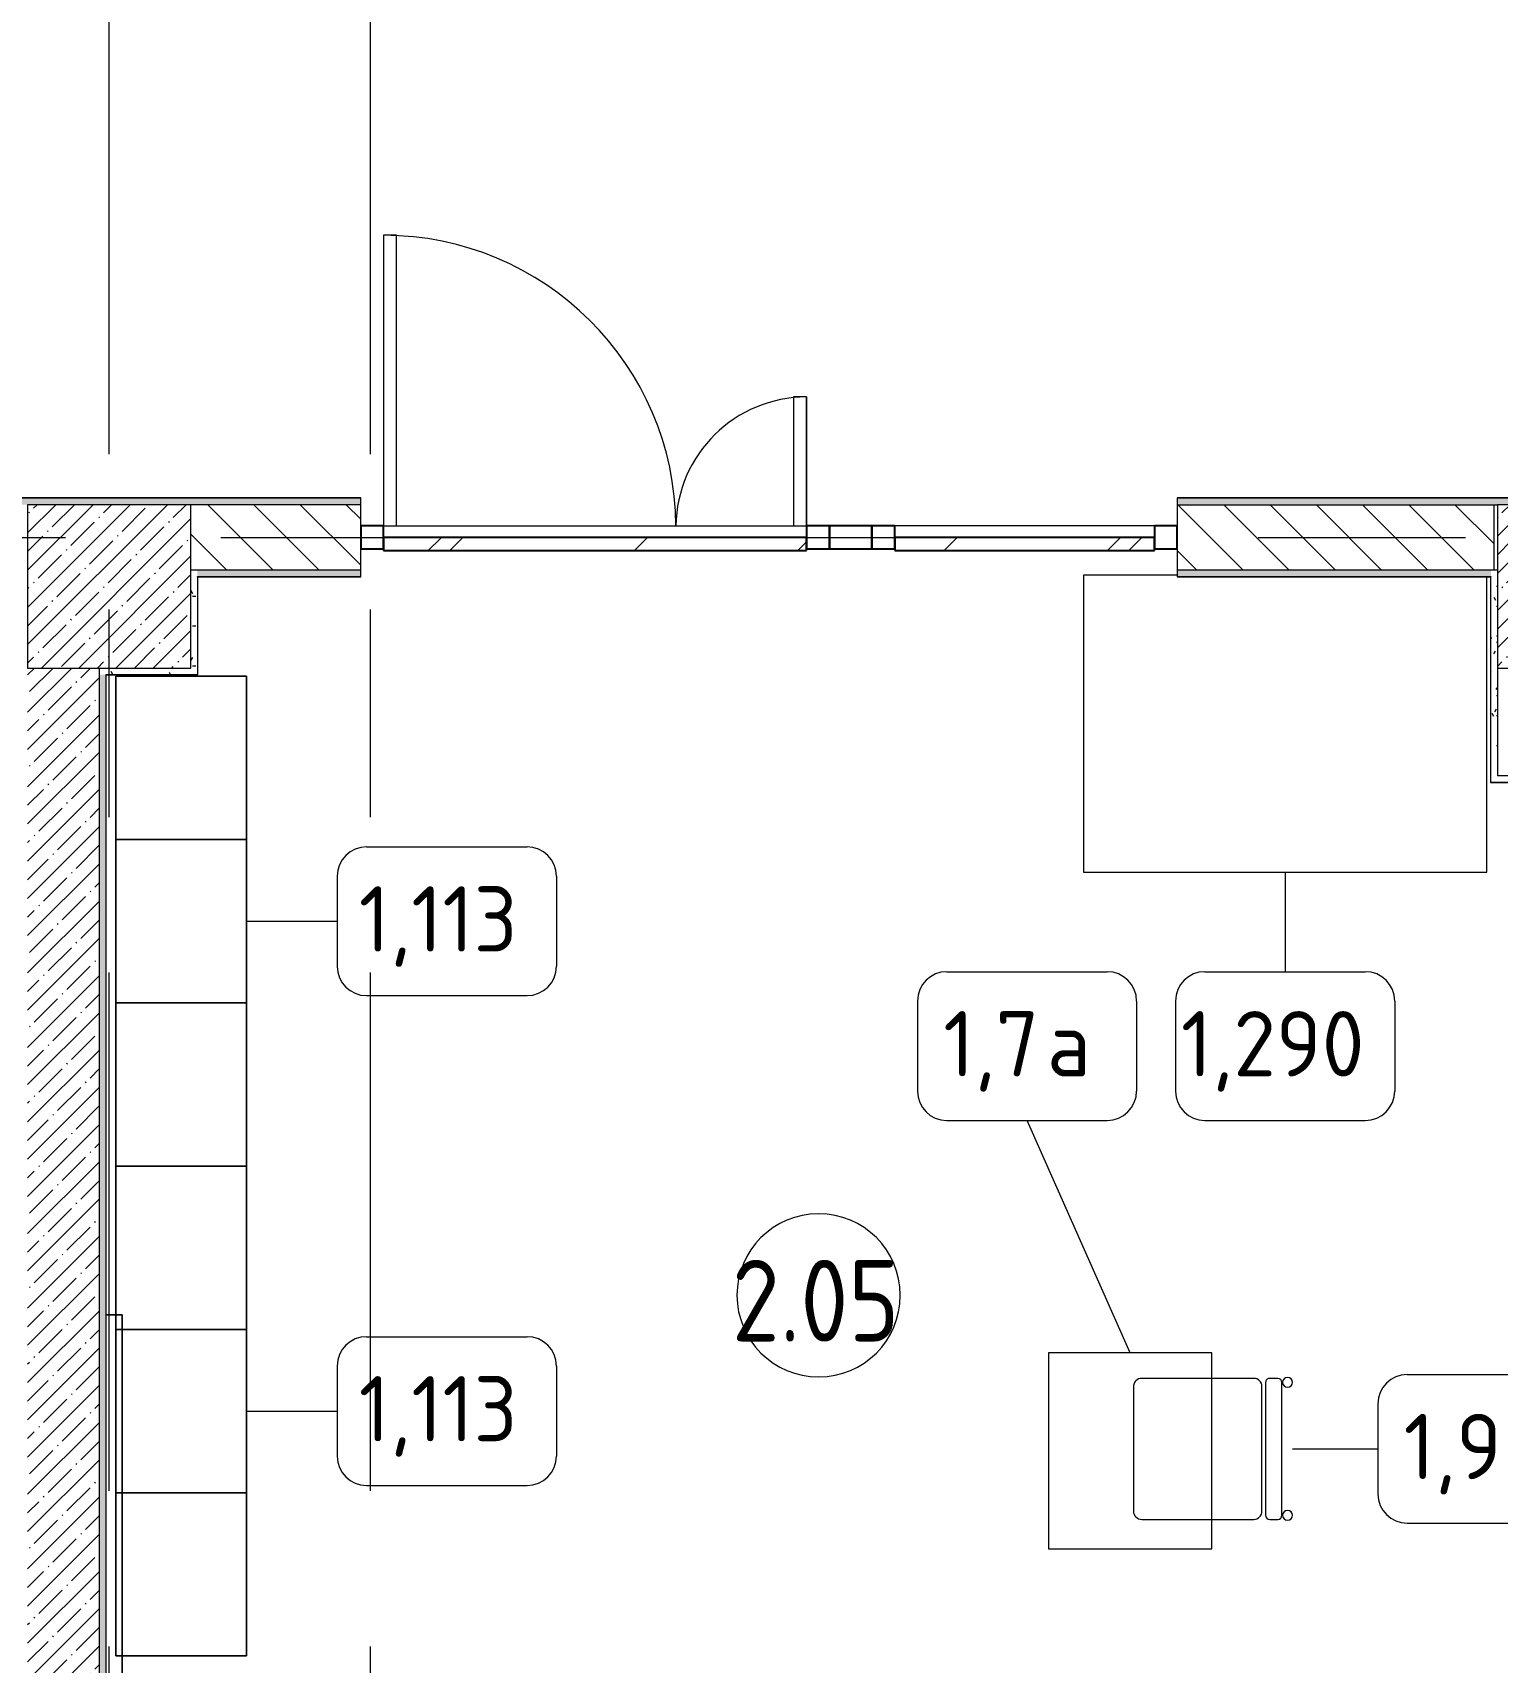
# Model space of a CAD drawing. Header units: millimetres. Extents: x 35092 to 251863, y -8553 to 29549.
# Drawn here: x 47425 to 51910, y 4355 to 9346 of the extents above; entities that cross this region are included whole.
import ezdxf

# ---------------------------------------------------------------- set-up
doc = ezdxf.new("R2010")
doc.units = ezdxf.units.MM
doc.linetypes.add('Осевая', pattern=[3175, 635, -476.25, 1587.5, -476.25])
for name, color, linetype, lineweight in [('A-AREA-IDEN', 7, 'Continuous', 9), ('A-DETL-GENF', 7, 'Continuous', 9), ('A-GLAZ-CURT', 7, 'Continuous', 9), ('A-GLAZ-CURT-1', 7, 'Continuous', 25), ('A-GLAZ-CWMG', 7, 'Continuous', 9), ('A-GLAZ-CWMG-1', 7, 'Continuous', 25), ('A-WALL', 7, 'Continuous', 9), ('I-FURN-IDEN', 7, 'Continuous', 9), ('I-WALL', 7, 'Continuous', 9), ('S-COLS', 7, 'Continuous', 9), ('Оси-2', 7, 'Осевая', 9)]:
    doc.layers.add(name, color=color, linetype=linetype, lineweight=lineweight)
for name, color, linetype, lineweight, true_color in [('A-DOOR-1', 7, 'Continuous', 9, 0xc0c0c0), ('A-WALL-1', 9, 'Continuous', 9, 0x808080), ('A-WALL-FNSH-1', 9, 'Continuous', 9, 0x808080), ('I-FURN-1', 9, 'Continuous', 9, 0x808080)]:
    doc.layers.add(name, color=color, linetype=linetype, lineweight=lineweight, true_color=true_color)
doc.styles.add('GOST Common', font='GOST_Common.ttf', dxfattribs={"height": 200})
doc.styles.add('GOST Common_1', font='GOST_Common.ttf', dxfattribs={"width": 0.9, "height": 250})
pattern_1 = [(0, (0, 0), (121.92, 30.48), [10.058, -81.382, 10.058, -81.382, -487.68]), (0, (0, 0), (121.92, 30.48), [-182.88, 10.058, -172.822, 10.058, -81.382, -213.36]), (0, (0, 0), (121.92, 30.48), [-457.2, 10.058, -50.902, 10.058, -142.342]), (120, (45.72, 15.24), (-87.356454, 90.345817), [10.058, -81.382, 10.058, -81.382, -487.68]), (120, (45.72, 15.24), (-87.356454, 90.345817), [-182.88, 10.058, -172.822, 10.058, -81.382, -213.36]), (120, (45.72, 15.24), (-87.356454, 90.345817), [-457.2, 10.058, -50.902, 10.058, -142.342]), (240, (60.96, 76.2), (-34.563546, -120.825817), [10.058, -81.382, 10.058, -81.382, -487.68]), (240, (60.96, 76.2), (-34.563546, -120.825817), [-182.88, 10.058, -172.822, 10.058, -81.382, -213.36]), (240, (60.96, 76.2), (-34.563546, -120.825817), [-457.2, 10.058, -50.902, 10.058, -142.342])]

# ---------------------------------------------------------------- blocks, each defined once
blk = doc.blocks.new('BSC_Колонна _Прямоугольная - 500х500-V2-План расстановки мебели и оборудования 2 этажа в осях 12-23')
at = {"layer": 'S-COLS'}
h = blk.add_hatch(dxfattribs=at)
h.set_pattern_fill('FP_3', color=256, style=0, pattern_type=2)
h.set_pattern_definition([(45, (-47660, -7650), (-57.02463, 57.02463), []), (45, (-47602.975, -7650), (-57.02463, 57.02463), [100.806, -20.161, 3.353, -16.808])])
h.paths.add_polyline_path([(-250, -250), (250, -250), (250, 250), (-250, 250)])
for p, q in [((250, 250), (-250, 250)), ((-250, 250), (-250, -250)), ((250, -250), (250, 250)), ((-250, -250), (250, -250))]:
    blk.add_line(p, q, dxfattribs=at)
blk = doc.blocks.new('BSC_Колонна _Прямоугольная - 500х500-V3-План расстановки мебели и оборудования 2 этажа в осях 12-23')
at = {"layer": 'S-COLS'}
h = blk.add_hatch(dxfattribs=at)
h.set_pattern_fill('FP_4', color=256, style=0, pattern_type=2)
h.set_pattern_definition([(45, (-52160, -7650), (-57.02463, 57.02463), []), (45, (-52102.975, -7650), (-57.02463, 57.02463), [100.806, -20.161, 3.353, -16.808])])
h.paths.add_polyline_path([(-250, -250), (250, -250), (250, 250), (-250, 250)])
for p, q in [((250, 250), (-250, 250)), ((-250, 250), (-250, -250)), ((250, -250), (250, 250)), ((-250, -250), (250, -250))]:
    blk.add_line(p, q, dxfattribs=at)
blk = doc.blocks.new('Стол базовый прямоугольный - 1_290-V73-План расстановки мебели и оборудования 2 этажа в осях 12-23')
at = {"layer": 'I-FURN-1'}
for p, q in [((-330, 455), (-617.5, 455)), ((-617.5, 455), (-617.5, -455)), ((617.5, -455), (617.5, 450.5)), ((-617.5, -455), (617.5, -455))]:
    blk.add_line(p, q, dxfattribs=at)
blk = doc.blocks.new('Стол базовый прямоугольный - 1_7а-25476368-План расстановки мебели и оборудования 2 этажа в осях 12-23')
at = {"layer": 'I-FURN-1'}
for p, q in [((250, 300), (-250, 300)), ((-250, 300), (-250, -300)), ((250, -300), (250, 300)), ((-250, -300), (250, -300))]:
    blk.add_line(p, q, dxfattribs=at)
blk = doc.blocks.new('Стул Breuer - 1_9а-V86-План расстановки мебели и оборудования 2 этажа в осях 12-23')
at = {"layer": 'I-FURN-1'}
for p, q in [((-215.9, 215.9), (-215.9, 1)), ((190.5, 241.3), (-190.5, 241.3)), ((215.9, 1), (215.9, 215.9)), ((-215.9, 1), (-215.9, -127)), ((215.9, -127), (215.9, 1)), ((-215.9, -176.2), (-215.9, -200.8)), ((203.2, -163.5), (-203.2, -163.5)), ((-190.5, -152.4), (190.5, -152.4)), ((215.9, -200.8), (215.9, -176.2)), ((-203.2, -213.5), (203.2, -213.5))]:
    blk.add_line(p, q, dxfattribs=at)
for centre, radius, start, end in [((-190.5, 215.9), 25.4, 90, 180), ((190.5, 215.9), 25.4, 60, 90), ((190.5, 215.9), 25.4, 45, 60), ((190.5, 215.9), 25.4, 0, 45), ((-190.5, -127), 25.4, 180, 270), ((190.5, -127), 25.4, 270, 360), ((-203.2, -176.2), 12.7, 90, 180), ((203.2, -176.2), 12.7, 360, 90), ((-203.5, -230.6), 15.1, 360, 180), ((-203.5, -230.6), 15.1, 180, 360), ((-203.2, -200.8), 12.7, 180, 270), ((203.7, -230.6), 15.1, 360, 180), ((203.7, -230.6), 15.1, 180, 360), ((203.2, -200.8), 12.7, 270, 360)]:
    blk.add_arc(centre, radius, start, end, dxfattribs=at)
blk = doc.blocks.new('1_113 тумба - 1_113 тумба-V176-План расстановки мебели и оборудования 2 этажа в осях 12-23')
at = {"layer": 'I-FURN-1'}
for p, q in [((-400, 1500), (0, 1500)), ((-400, 0), (-400, 1500)), ((0, 1500), (-400, 1500)), ((-400, 1500), (-400, 1000)), ((-400, 1000), (-400, 1500)), ((-400, 1500), (0, 1500)), ((0, 1500), (0, 0)), ((0, 1000), (0, 1500)), ((0, 1500), (0, 1000)), ((0, 1000), (-400, 1000)), ((-400, 1000), (-400, 500)), ((-400, 500), (-400, 1000)), ((-400, 1000), (0, 1000)), ((-400, 1000), (0, 1000)), ((0, 1000), (-400, 1000)), ((0, 500), (0, 1000)), ((0, 1000), (0, 500)), ((-400, 500), (0, 500)), ((0, 500), (-400, 500)), ((0, 500), (-400, 500)), ((-400, 500), (-400, 0)), ((-400, 0), (-400, 500)), ((-400, 500), (0, 500)), ((0, 0), (0, 500)), ((0, 500), (0, 0)), ((0, 0), (-400, 0)), ((-400, 0), (0, 0)), ((0, 0), (-400, 0))]:
    blk.add_line(p, q, dxfattribs=at)
blk = doc.blocks.new('1_113 тумба - 1_113 тумба-V177-План расстановки мебели и оборудования 2 этажа в осях 12-23')
at = {"layer": 'I-FURN-1'}
for p, q in [((-400, 1500), (0, 1500)), ((-400, 1045), (-400, 1500)), ((0, 1500), (-400, 1500)), ((-400, 1500), (-400, 1000)), ((-400, 1045), (-400, 1500)), ((-400, 1500), (0, 1500)), ((0, 1500), (0, 0)), ((0, 1000), (0, 1500)), ((0, 1500), (0, 1000)), ((-400, 0), (-400, 1045)), ((-400, 1000), (-400, 1045)), ((0, 1000), (-400, 1000)), ((-400, 1000), (-400, 500)), ((-400, 500), (-400, 1000)), ((-400, 1000), (-380.1, 1000)), ((-400, 1000), (0, 1000)), ((-380.1, 1000), (-400, 1000)), ((-380.1, 1000), (0, 1000)), ((0, 1000), (-380.1, 1000)), ((0, 500), (0, 1000)), ((0, 1000), (0, 500)), ((-400, 500), (0, 500)), ((-380.1, 500), (-400, 500)), ((0, 500), (-400, 500)), ((-400, 500), (-400, 0)), ((-400, 0), (-400, 500)), ((-400, 500), (-380.1, 500)), ((0, 500), (-380.1, 500)), ((-380.1, 500), (0, 500)), ((0, 0), (0, 500)), ((0, 500), (0, 0)), ((-380.1, 0), (-400, 0)), ((-400, 0), (0, 0)), ((-380.1, 0), (-400, 0)), ((0, 0), (-380.1, 0)), ((0, 0), (-380.1, 0))]:
    blk.add_line(p, q, dxfattribs=at)
blk = doc.blocks.new('Дверь_Витражная_остекление_ - ДВН_ДАО_Главный вход_1200 в свету-31742133-План расстановки мебели и оборудования 2 этажа в осях 12-23')
at = {"layer": 'A-DETL-GENF'}
for p, q in [((-607.5, 925), (-647.5, 925)), ((-647.5, 925), (-647.5, 35)), ((-607.5, 35), (-607.5, 925)), ((647.5, 430), (607.5, 430)), ((607.5, 430), (607.5, 35)), ((647.5, 35), (647.5, 430))]:
    blk.add_line(p, q, dxfattribs=at)
at = {"layer": 'A-DOOR-1'}
for p, q in [((-647.5, 925), (-647.5, 35)), ((647.5, 430), (647.5, 35))]:
    blk.add_line(p, q, dxfattribs=at)
for centre, radius, start, end in [((-647.5, 30), 895, 0.3212, 90), ((647.5, 30), 400, 90, 179.2792)]:
    blk.add_arc(centre, radius, start, end, dxfattribs=at)
blk = doc.blocks.new('Системная панель - Стемалит - 40мм-32257327-План расстановки мебели и оборудования 2 этажа в осях 12-23')
at = {"layer": 'A-GLAZ-CURT-1'}
for p, q in [((65, 35), (-65, 35)), ((-65, 35), (-65, -35)), ((65, -35), (65, 35)), ((-65, -35), (65, -35))]:
    blk.add_line(p, q, dxfattribs=at)
blk = doc.blocks.new('Системная панель - Стекло - 40мм-V242-План расстановки мебели и оборудования 2 этажа в осях 12-23')
at = {"layer": 'A-GLAZ-CURT'}
h = blk.add_hatch(dxfattribs=at)
h.set_pattern_fill('FP_80', color=256, style=0, pattern_type=2)
h.set_pattern_definition([(45, (-49247.5, -7700), (-282.8427, 282.8427), [200, -600]), (45, (-49447.5, -7800), (-282.8427, 282.8427), [600, -200]), (45, (-49047.5, -7900), (-282.8427, 282.8427), [200, -600])])
h.paths.add_polyline_path([(647.5, -40), (647.5, 0), (-647.5, 0), (-647.5, -40)])
at = {"layer": 'A-GLAZ-CURT-1'}
for p, q in [((647.5, 0), (-647.5, 0)), ((-647.5, 0), (-647.5, -40)), ((647.5, -40), (647.5, 0)), ((-647.5, -40), (647.5, -40))]:
    blk.add_line(p, q, dxfattribs=at)
blk = doc.blocks.new('Прямоугольный импост - 50 x 70 мм-31693698-План расстановки мебели и оборудования 2 этажа в осях 12-23')
at = {"layer": 'A-GLAZ-CWMG'}
blk.add_line((39631, 7835), (40926, 7835), dxfattribs=at)
blk = doc.blocks.new('Прямоугольный импост - 50 x 70 мм-32257329-План расстановки мебели и оборудования 2 этажа в осях 12-23')
at = {"layer": 'A-GLAZ-CWMG-1'}
for p, q in [((-70, 35), (0, 35)), ((-70, -35), (-70, 35)), ((0, 35), (0, -35)), ((0, -35), (-70, -35))]:
    blk.add_line(p, q, dxfattribs=at)
blk = doc.blocks.new('Прямоугольный импост - 50 x 70 мм-32257330-План расстановки мебели и оборудования 2 этажа в осях 12-23')
at = {"layer": 'A-GLAZ-CWMG-1'}
for p, q in [((0, 35), (-70, 35)), ((-70, 35), (-70, -35)), ((0, -35), (0, 35)), ((-70, -35), (0, -35))]:
    blk.add_line(p, q, dxfattribs=at)
blk = doc.blocks.new('Прямоугольный импост - 50 x 70 мм-32257325-План расстановки мебели и оборудования 2 этажа в осях 12-23')
at = {"layer": 'A-GLAZ-CWMG-1'}
for p, q in [((-35, 35), (35, 35)), ((-35, -35), (-35, 35)), ((35, 35), (35, -35)), ((35, -35), (-35, -35))]:
    blk.add_line(p, q, dxfattribs=at)
blk = doc.blocks.new('Системная панель - Стекло - 40мм-V243-План расстановки мебели и оборудования 2 этажа в осях 12-23')
at = {"layer": 'A-GLAZ-CURT'}
h = blk.add_hatch(dxfattribs=at)
h.set_pattern_fill('FP_81', color=256, style=0, pattern_type=2)
h.set_pattern_definition([(45, (-50562.5, -7700), (-282.8427, 282.8427), [200, -600]), (45, (-50762.5, -7800), (-282.8427, 282.8427), [600, -200]), (45, (-50362.5, -7900), (-282.8427, 282.8427), [200, -600])])
h.paths.add_polyline_path([(397.5, -40), (397.5, 0), (-397.5, 0), (-397.5, -40)])
at = {"layer": 'A-GLAZ-CURT-1'}
for p, q in [((397.5, 0), (-397.5, 0)), ((-397.5, 0), (-397.5, -40)), ((397.5, -40), (397.5, 0)), ((-397.5, -40), (397.5, -40))]:
    blk.add_line(p, q, dxfattribs=at)
blk = doc.blocks.new('Прямоугольный импост - 50 x 70 мм-32257326-План расстановки мебели и оборудования 2 этажа в осях 12-23')
at = {"layer": 'A-GLAZ-CWMG-1'}
for p, q in [((-35, 35), (35, 35)), ((-35, -35), (-35, 35)), ((35, 35), (35, -35)), ((35, -35), (-35, -35))]:
    blk.add_line(p, q, dxfattribs=at)
blk = doc.blocks.new('Прямоугольный импост - 50 x 70 мм-31720914-План расстановки мебели и оборудования 2 этажа в осях 12-23')
at = {"layer": 'A-GLAZ-CWMG'}
blk.add_line((41991, 7835), (41196, 7835), dxfattribs=at)
blk = doc.blocks.new('Марка_Мебель - В прямоуг_Balcon_Марка-25523697-План расстановки мебели и оборудования 2 этажа в осях 12-23')
at = {"layer": 'I-FURN-IDEN'}
for p, q in [((-2.455, 2.278), (2.455, 2.278)), ((-3.355, 1.378), (-3.355, -1.384)), ((3.355, 1.378), (3.355, -1.378)), ((-2.461, -2.278), (2.455, -2.278))]:
    blk.add_line(p, q, dxfattribs=at)
for centre, radius, start, end in [((-2.455, 1.378), 0.9, 90, 180), ((2.455, 1.378), 0.9, 0, 90), ((-2.461, -1.384), 0.893, 180, 270), ((2.455, -1.378), 0.9, 270, 0)]:
    blk.add_arc(centre, radius, start, end, dxfattribs=at)
blk = doc.blocks.new('Марка_Помещения - Номер-25198446-План расстановки мебели и оборудования 2 этажа в осях 12-23')
at = {"layer": 'A-AREA-IDEN'}
for start, end in [(360, 180), (180, 360)]:
    blk.add_arc((0, 0), 2.5, start, end, dxfattribs=at)

msp = doc.modelspace()

# ---------------------------------------------------------------- hatches: boundary and pattern name
at = {"layer": 'I-WALL'}
h = msp.add_hatch(dxfattribs=at)
h.set_pattern_fill('FP_58', color=256, style=0, pattern_type=2)
h.set_pattern_definition(pattern_1)
h.paths.add_polyline_path([(74735.4, 7900), (74750, 7900), (74750, 7920), (71685, 7920), (71685, 7900), (71695, 7901.2), (71695, 7908), (71765, 7908), (71765, 7900), (72250, 7900), (72250, 7908), (72320, 7908), (72320, 7900), (73690, 7900), (73690, 7908), (73760, 7908), (73760, 7900)])
h.paths.add_polyline_path([(71645, 7900), (71645, 7920), (69310.5, 7920), (69310.5, 7900), (69320.5, 7900), (69320.5, 7908), (69390.5, 7908), (69390.5, 7900), (70605, 7900), (70605, 7908), (70675, 7908), (70675, 7900), (71089.4, 7900)])
h.paths.add_polyline_path([(68901.8, 7900), (69270.5, 7900), (69270.5, 7920), (67005, 7920), (67005, 7900), (67015, 7900), (67015, 7908), (67085, 7908), (67085, 7900), (68230.5, 7900), (68230.5, 7908), (68300.5, 7908), (68300.5, 7900), (68310.5, 7900)])
h.paths.add_polyline_path([(66714.1, 7900), (66965, 7900), (66965, 7920), (64110, 7920), (64110, 7900), (65925, 7900), (65925, 7908), (65995, 7908), (65995, 7900), (66005, 7900)])
h.paths.add_polyline_path([(62338.9, 7900), (62910, 7900), (62910, 7920), (59931, 7920), (59931, 7900), (61609.7, 7900)])
h.paths.add_polyline_path([(57431, 7900), (57431, 7920), (55110, 7920), (55110, 7900), (56910, 7900)])
h.paths.add_polyline_path([(53588.4, 7900), (53910, 7900), (53910, 7920), (50930, 7920), (50930, 7900), (52859.1, 7900)])
h.paths.add_polyline_path([(48430, 7900), (48430, 7920), (42061, 7920), (42061, 7900), (47910, 7900)])
h.paths.add_polyline_path([(39561, 7900), (39561, 7920), (38742.7, 7920), (38742.7, 7900), (39040, 7900)])
h = msp.add_hatch(dxfattribs=at)
h.set_pattern_fill('FP_19', color=256, style=0, pattern_type=2)
h.set_pattern_definition([(135, (0, 0), (-70.71068, -70.71068), [])])
h.paths.add_polyline_path([(51890, 7700), (51900, 7700), (51900, 7900), (50930, 7900), (50930, 7700)])
h.paths.add_polyline_path([(48430, 7700), (48430, 7900), (47910, 7900), (47910, 7700), (47930, 7700)])
h = msp.add_hatch(dxfattribs=at)
h.set_pattern_fill('FP_58', color=256, style=0, pattern_type=2)
h.set_pattern_definition(pattern_1)
h.paths.add_polyline_path([(47930, 7380), (47930, 7700), (47910, 7700), (47910, 7380)])
h = msp.add_hatch(dxfattribs=at)
h.set_pattern_fill('FP_58', color=256, style=0, pattern_type=2)
h.set_pattern_definition(pattern_1)
h.paths.add_polyline_path([(51890, 7680), (51890, 7700), (50930, 7700), (50930, 7680)])
h.paths.add_polyline_path([(48430, 7680), (48430, 7700), (47930, 7700), (47930, 7680)])
h = msp.add_hatch(dxfattribs=at)
h.set_pattern_fill('FP_58', color=256, style=0, pattern_type=2)
h.set_pattern_definition(pattern_1)
h.paths.add_polyline_path([(51890, 7070), (51910, 7070), (51910, 7700), (51890, 7700), (51890, 7400)])
h = msp.add_hatch(dxfattribs=at)
h.set_pattern_fill('FP_17', color=256, style=0, pattern_type=2)
h.set_pattern_definition([(45, (0, 0), (-57.02463, 57.02463), []), (45, (57.025, 0), (-57.02463, 57.02463), [100.806, -20.161, 3.353, -16.808])])
h.paths.add_polyline_path([(47511, 400), (47630, 400), (47630, 7400), (47410, 7400), (47410, 400), (47509, 400)])
h = msp.add_hatch(dxfattribs=at)
h.set_pattern_fill('FP_58', color=256, style=0, pattern_type=2)
h.set_pattern_definition(pattern_1)
h.paths.add_polyline_path([(47910, 7380), (47910, 7400), (47630, 7400), (47630, 7380), (47650, 7380)])
h = msp.add_hatch(dxfattribs=at)
h.set_pattern_fill('FP_58', color=256, style=0, pattern_type=2)
h.set_pattern_definition(pattern_1)
h.paths.add_polyline_path([(47630, 805), (47650, 805), (47650, 7380), (47630, 7380), (47630, 912.7)])
h = msp.add_hatch(dxfattribs=at)
h.set_pattern_fill('FP_58', color=256, style=0, pattern_type=2)
h.set_pattern_definition(pattern_1)
h.paths.add_polyline_path([(53690, 7050), (53690, 7070), (51890, 7070), (51890, 7050), (52859.1, 7050)])

# ---------------------------------------------------------------- linework, layer by layer
at = {"layer": 'A-WALL'}
for p, q in [((48430, 7920), (42061, 7920)), ((53910, 7920), (50930, 7920)), ((48430, 7700), (47910, 7700)), ((51910, 7700), (50930, 7700)), ((47931, 7679), (47930, 7679)), ((51890, 7679), (51889, 7679)), ((47630, 755), (47630, 7400)), ((47650, 7380), (47650, 7247.5))]:
    msp.add_line(p, q, dxfattribs=at)
at = {"layer": 'A-WALL-1'}
for p, q in [((48430, 7900), (47910, 7900)), ((48430, 7680), (48430, 7920)), ((50930, 7920), (50930, 7680)), ((50930, 7900), (51910, 7900)), ((51900, 7700), (51900, 7900)), ((47930, 7679), (47930, 7680)), ((47930, 7680), (48430, 7680)), ((50930, 7680), (51890, 7680)), ((51890, 7680), (51890, 7679)), ((51910, 7400), (51910, 7070)), ((47650, 7380), (47930, 7380)), ((51890, 7050), (53710, 7050)), ((53690, 7070), (51910, 7070))]:
    msp.add_line(p, q, dxfattribs=at)
at = {"layer": 'A-WALL-FNSH-1'}
for p, q in [((48430, 7921), (42061, 7921)), ((48430, 7920), (48430, 7921)), ((57431, 7921), (50930, 7921)), ((50930, 7921), (50930, 7920)), ((47930, 7679), (47930, 7380)), ((47931, 7679), (48430, 7679)), ((47931, 7379), (47931, 7679)), ((48430, 7679), (48430, 7680)), ((50930, 7680), (50930, 7679)), ((50930, 7679), (51889, 7679)), ((51889, 7679), (51889, 7049)), ((51890, 7050), (51890, 7679)), ((47651, 7379), (47931, 7379)), ((47651, 801), (47651, 7379)), ((47650, 7247.5), (47650, 800)), ((51889, 7049), (53711, 7049))]:
    msp.add_line(p, q, dxfattribs=at)
at = {"layer": 'I-FURN-1'}
for p, q in [((47680, 5419.5), (47650, 5419.5)), ((47650, 5419.5), (47680, 5419.5)), ((47699.9, 5419.5), (47680, 5419.5)), ((47680, 5419.5), (47699.9, 5419.5)), ((47699.9, 4374.5), (47699.9, 5419.5)), ((47699.9, 5419.5), (47699.9, 4374.5)), ((47699.9, 1369.5), (47699.9, 4374.5)), ((47699.9, 4374.5), (47699.9, 1369.5))]:
    msp.add_line(p, q, dxfattribs=at)
at = {"layer": 'I-FURN-IDEN'}
for p, q in [((51260, 6774.5), (51260, 6470)), ((48080, 6624.5), (48358.1, 6624.5)), ((50785.9, 5302.5), (50469.9, 6014.5)), ((48080, 5124.5), (48358.1, 5124.5)), ((51282.5, 5008.9), (51544, 5008.9))]:
    msp.add_line(p, q, dxfattribs=at)
at = {"layer": 'Оси-2'}
for p, q in [((47660, 593.7), (47660, 24898.1)), ((48460, 593.7), (48460, 24898.1)), ((38477.2, 7800), (82200, 7800))]:
    msp.add_line(p, q, dxfattribs=at)

# ---------------------------------------------------------------- block references
at = {"layer": 'A-AREA-IDEN', "xscale": 99.99999999999993, "yscale": 99.99999999999993, "zscale": 99.99999999999993}
msp.add_blockref('Марка_Помещения - Номер-25198446-План расстановки мебели и оборудования 2 этажа в осях 12-23', (49832, 5478.9), dxfattribs=at)
at = {"layer": 'A-DOOR-1'}
msp.add_blockref('Дверь_Витражная_остекление_ - ДВН_ДАО_Главный вход_1200 в свету-31742133-План расстановки мебели и оборудования 2 этажа в осях 12-23', (49147.5, 7800), dxfattribs=at)
at = {"layer": 'A-GLAZ-CURT'}
for name, p in [('Системная панель - Стекло - 40мм-V242-План расстановки мебели и оборудования 2 этажа в осях 12-23', (49147.5, 7800)), ('Системная панель - Стемалит - 40мм-32257327-План расстановки мебели и оборудования 2 этажа в осях 12-23', (49930, 7800)), ('Системная панель - Стекло - 40мм-V243-План расстановки мебели и оборудования 2 этажа в осях 12-23', (50462.5, 7800))]:
    msp.add_blockref(name, p, dxfattribs=at)
at = {"layer": 'A-GLAZ-CWMG', "rotation": 180}
msp.add_blockref('Прямоугольный импост - 50 x 70 мм-32257330-План расстановки мебели и оборудования 2 этажа в осях 12-23', (48430, 7800), dxfattribs=at)
at = {"layer": 'A-GLAZ-CWMG'}
for name in ['Прямоугольный импост - 50 x 70 мм-31693698-План расстановки мебели и оборудования 2 этажа в осях 12-23', 'Прямоугольный импост - 50 x 70 мм-31720914-План расстановки мебели и оборудования 2 этажа в осях 12-23']:
    msp.add_blockref(name, (8869, 0), dxfattribs=at)
at = {"layer": 'A-GLAZ-CWMG', "extrusion": (0, 0, -1), "rotation": 180}
for name, p in [('Прямоугольный импост - 50 x 70 мм-32257325-План расстановки мебели и оборудования 2 этажа в осях 12-23', (-49830, 7800)), ('Прямоугольный импост - 50 x 70 мм-32257326-План расстановки мебели и оборудования 2 этажа в осях 12-23', (-50030, 7800)), ('Прямоугольный импост - 50 x 70 мм-32257329-План расстановки мебели и оборудования 2 этажа в осях 12-23', (-50930, 7800))]:
    msp.add_blockref(name, p, dxfattribs=at)
at = {"layer": 'I-FURN-1'}
for name, p in [('Стол базовый прямоугольный - 1_290-V73-План расстановки мебели и оборудования 2 этажа в осях 12-23', (51260, 7229.5)), ('1_113 тумба - 1_113 тумба-V176-План расстановки мебели и оборудования 2 этажа в осях 12-23', (48080, 5874.5)), ('1_113 тумба - 1_113 тумба-V177-План расстановки мебели и оборудования 2 этажа в осях 12-23', (48080, 4374.5)), ('Стол базовый прямоугольный - 1_7а-25476368-План расстановки мебели и оборудования 2 этажа в осях 12-23', (50785.9, 5002.5))]:
    msp.add_blockref(name, p, dxfattribs=at)
at = {"layer": 'I-FURN-1', "rotation": 89.99999999999959}
msp.add_blockref('Стул Breuer - 1_9а-V86-План расстановки мебели и оборудования 2 этажа в осях 12-23', (51036.9, 5008.8), dxfattribs=at)
at = {"layer": 'I-FURN-IDEN', "xscale": 99.99999999999993, "yscale": 99.99999999999993, "zscale": 99.99999999999993}
for p in [(48693.6, 6624.5), (50469.9, 6242.2), (51260, 6242.2), (48693.6, 5124.5), (51879.5, 5008.9)]:
    msp.add_blockref('Марка_Мебель - В прямоуг_Balcon_Марка-25523697-План расстановки мебели и оборудования 2 этажа в осях 12-23', p, dxfattribs=at)
at = {"layer": 'S-COLS'}
for name, p in [('BSC_Колонна _Прямоугольная - 500х500-V2-План расстановки мебели и оборудования 2 этажа в осях 12-23', (47660, 7650)), ('BSC_Колонна _Прямоугольная - 500х500-V3-План расстановки мебели и оборудования 2 этажа в осях 12-23', (52160, 7650))]:
    msp.add_blockref(name, p, dxfattribs=at)

# ---------------------------------------------------------------- texts
at = {"layer": 'A-AREA-IDEN', "insert": (49566.3, 5587.5), "char_height": 250, "width": 663.797, "attachment_point": 1, "style": 'GOST Common_1'}
msp.add_mtext('2.05', dxfattribs=at)
at = {"layer": 'I-FURN-IDEN', "char_height": 200, "attachment_point": 1, "style": 'GOST Common'}
for s, insert, width in [('1,113', (48424.1, 6731.5), 617.299), ('1,7', (50213.4, 6349.3), 384.81), ('1,290', (50941, 6349.3), 737.552), ('\\fGOST Common|b0|i0|c204|p34|;а', (50530.9, 6349.3), 200.422), ('1,113', (48424.1, 5231.5), 617.299), ('1,9', (51623, 5115.9), 384.81)]:
    msp.add_mtext(s, dxfattribs=dict(at, insert=insert, width=width))

doc.saveas('drawing.dxf')
